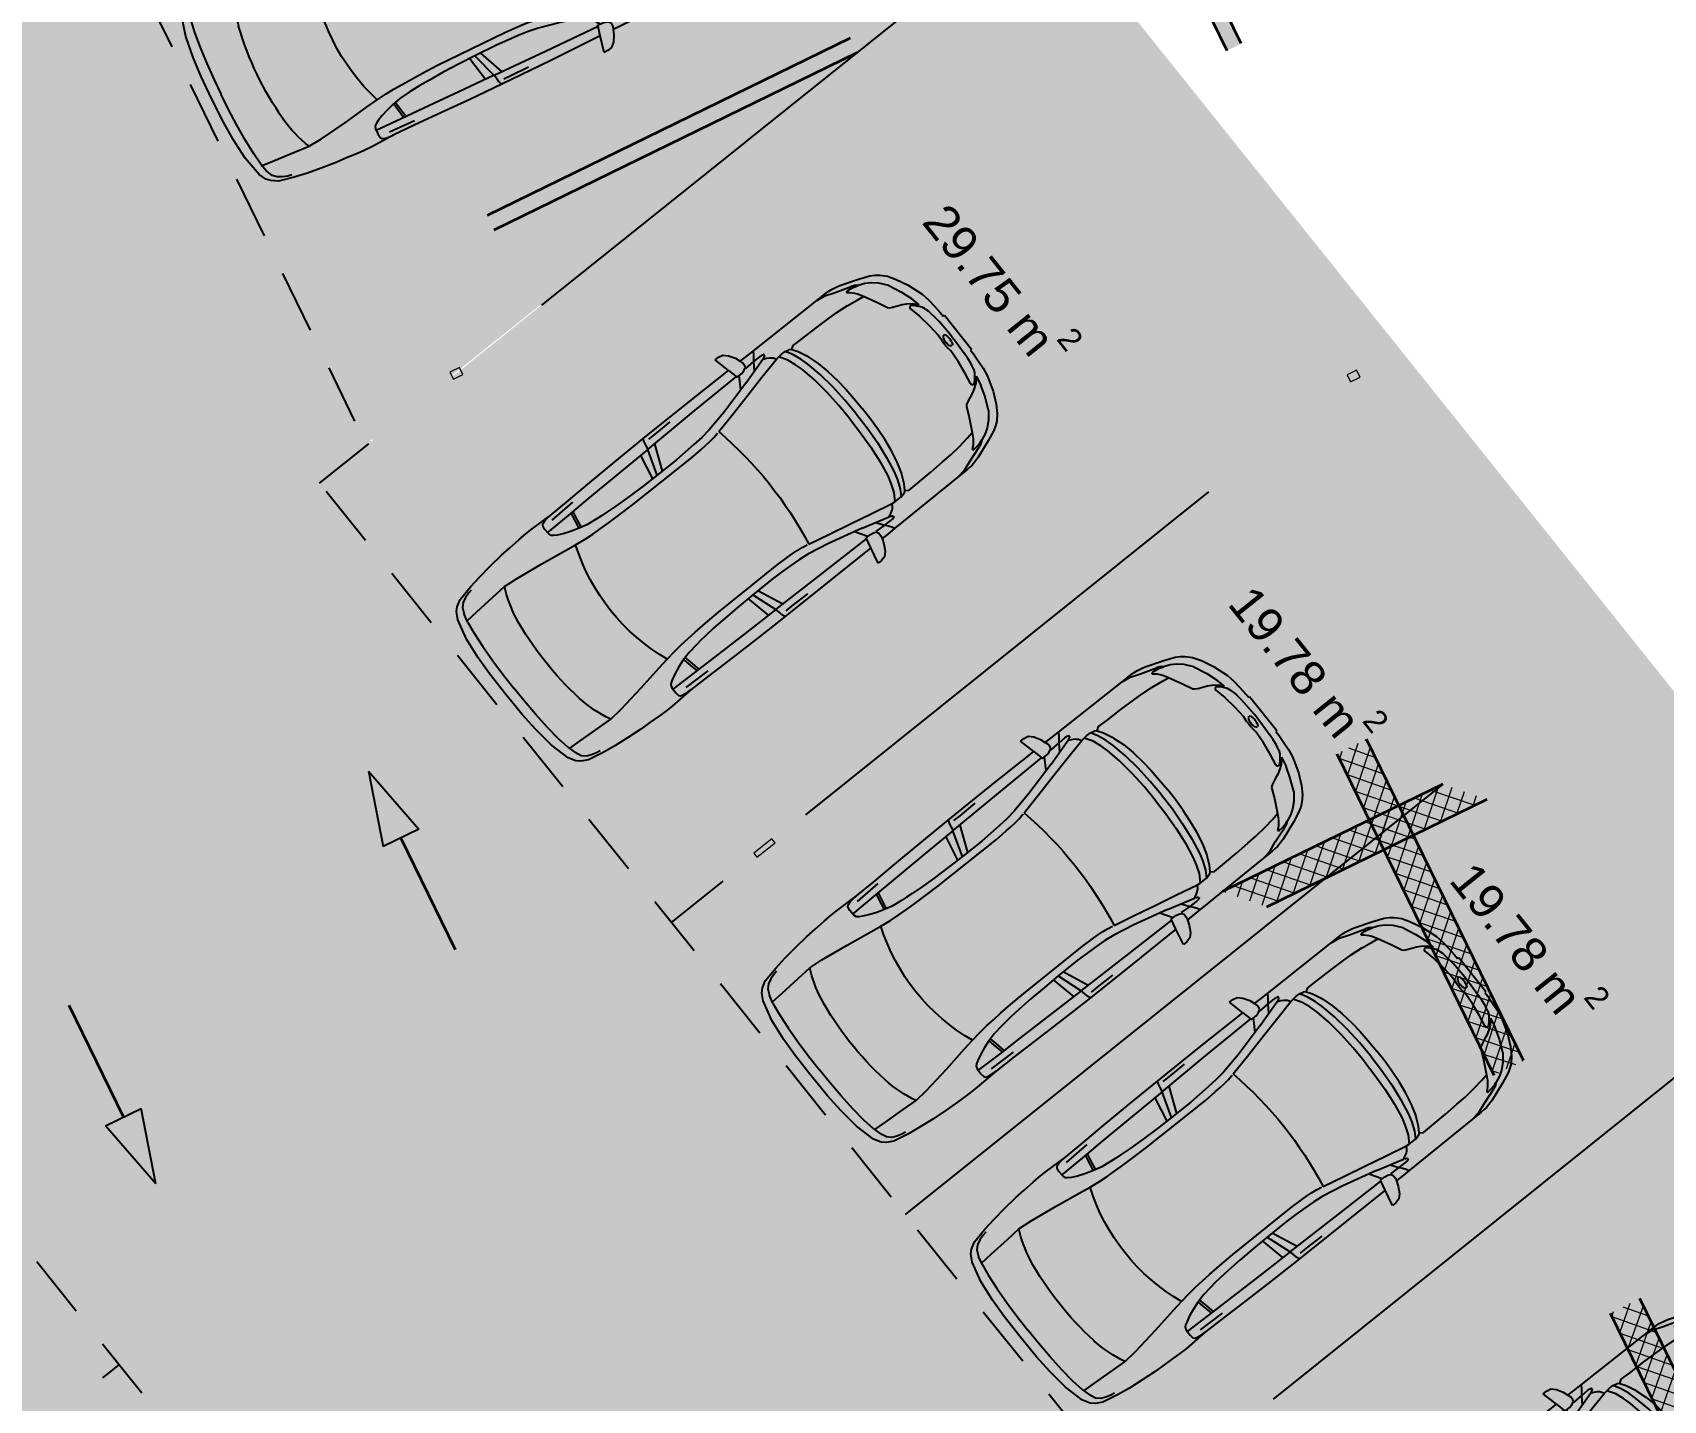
# Model space of a CAD drawing. Header units: metres. Extents: x 7511783 to 7512372, y 4692307 to 4692611.
# Drawn here: x 7511934.46 to 7511946.77, y 4692382.78 to 4692393.1 of the extents above; entities that cross this region are included whole.
import ezdxf

# ---------------------------------------------------------------- set-up
doc = ezdxf.new("R2010")
doc.units = ezdxf.units.M
doc.linetypes.add('Long Dashed', pattern=[793.7499761581423, 476.2499928474427, -317.4999833106997])
for name, color, linetype, lineweight, true_color in [('A - Fill Zone_Pen_No__102', 7, 'Continuous', 0, 0xcccccc), ('A - Fill Zone_Pen_No__156', 7, 'Continuous', 0, 0x54689e), ('A - Fill Zone_Pen_No__176', 7, 'Continuous', 0, 0x93a0c6), ('A - Muret_Pen_No__102', 7, 'Continuous', 0, 0xcccccc), ('A -Polyline_Pen_No__48', 7, 'Continuous', 0, 0xa80f02), ('A -Polyline_Pen_No__8', 7, 'Continuous', 0, 0xa80f02)]:
    doc.layers.add(name, color=color, linetype=linetype, lineweight=lineweight, true_color=true_color)
for name, color, linetype, lineweight in [('A - Muret', 7, 'Continuous', 0), ('A - Muret_Pen_No__101', 252, 'Continuous', 0), ('A - Muret_Pen_No__7', 7, 'Continuous', 0), ('A - Shtyllat', 7, 'Continuous', 0), ('A - Shtyllat_Pen_No__1', 7, 'Continuous', 0), ('A -Polyline', 7, 'Continuous', 0), ('A -Polyline_Pen_No__42', 8, 'Continuous', 0), ('bodrum 1 garazhat projekt', 7, 'Continuous', 0), ('garazhat-netw-amiri - b1', 20, 'Continuous', 0), ('Interior - Furniture _Pen_No__42', 8, 'Continuous', 0), ('nr riregjistrim', 1, 'Continuous', 0)]:
    doc.layers.add(name, color=color, linetype=linetype, lineweight=lineweight)
doc.styles.add('GENERATED_STYLE_1', font='arial.ttf')
doc.styles.get("Standard").update_dxf_attribs({"font": 'arial.ttf'})
pattern_1 = [(44.99999999999999, (0, 0), (-68.94290863686237, 68.94290863686243), []), (135.0000000000002, (0, 0), (68.94290863686219, 68.94290863686261), [])]

# ---------------------------------------------------------------- blocks, each defined once
blk = doc.blocks.new('Wall_5', base_point=(32599.99999999999, -16800.83534970144))
at = {"layer": 'A - Muret_Pen_No__102', "linetype": 'Continuous', "lineweight": 0, "true_color": 0xcccccc}
blk.add_hatch(color=254, dxfattribs=at).paths.add_polyline_path([(32480, -16920.83534970144), (32480, -18400.83597085249), (32599.99999999999, -18400.83597085249), (32599.99999999999, -16920.83534970144)])
at = {"layer": 'A - Muret_Pen_No__7', "color": 7, "linetype": 'Continuous', "lineweight": 35, "flags": 128}
for points in [[(32480, -16920.83534970144), (32480, -18400.83597085249)], [(32599.99999999999, -18400.83597085249), (32599.99999999999, -16920.83534970144)]]:
    blk.add_lwpolyline(points, dxfattribs=at)
blk = doc.blocks.new('Wall_15', base_point=(0, 6.408165399173339e-12))
at = {"layer": 'A - Muret_Pen_No__101', "linetype": 'Continuous', "lineweight": 13}
h = blk.add_hatch(dxfattribs=at)
h.set_pattern_fill('CONCRETE_BLOCK', color=252, style=0, pattern_type=2)
h.set_pattern_definition(pattern_1)
h.paths.add_polyline_path([(-1.570762125364274e-12, -4900.000033771143), (249.9999749009003, -4900.000033771143), (249.9999749009003, -2199.999968968906), (-1.570762125364274e-12, -2199.999968968906)])
h = blk.add_hatch(dxfattribs=at)
h.set_pattern_fill('CONCRETE_BLOCK', color=252, style=0, pattern_type=2)
h.set_pattern_definition(pattern_1)
h.paths.add_polyline_path([(-1.570762125364274e-12, -8550.830750387211), (249.9999950320611, -8800.830745419275), (249.9999950320611, -6899.999994027645), (-1.570762125364274e-12, -6899.999994027645)])
at = {"layer": 'A - Muret_Pen_No__7', "color": 7, "linetype": 'Continuous', "lineweight": 35, "flags": 128}
for points in [[(-4.041334489747706e-13, -2200.000028613108), (-9.00115385673969e-13, -4899.999936311776)], [(249.9999999999991, -4900.000060477718), (249.9999999999996, -2200.000025361618)], [(-1.267509430196488e-12, -6899.999962323701), (-1.570762125364274e-12, -8550.830745419273)], [(249.9999999999984, -8800.830745419275), (249.9999999999987, -6899.999959072212)]]:
    blk.add_lwpolyline(points, dxfattribs=at)
blk = doc.blocks.new('Wall_16', base_point=(-1.570762125364274e-12, -8550.830745419273))
at = {"layer": 'A - Muret_Pen_No__101', "linetype": 'Continuous', "lineweight": 13}
h = blk.add_hatch(dxfattribs=at)
h.set_pattern_fill('CONCRETE_BLOCK', color=252, style=0, pattern_type=2)
h.set_pattern_definition(pattern_1)
h.paths.add_polyline_path([(-1.554312234475219e-12, -8550.830745419273), (-1850.000000000003, -8550.830745419273), (-1600.000000000003, -8800.830745419273), (249.9999999999984, -8800.830745419273)])
at = {"layer": 'A - Muret_Pen_No__7', "color": 7, "linetype": 'Continuous', "lineweight": 35, "flags": 128}
for points in [[(-1.554312234475219e-12, -8550.830745419273), (-1850.000000000003, -8550.830745419273)], [(-1600.000000000003, -8800.830745419273), (249.9999999999984, -8800.830745419273)]]:
    blk.add_lwpolyline(points, dxfattribs=at)
blk = doc.blocks.new('Wall_19', base_point=(13350, -19000.83965125988))
at = {"layer": 'A - Muret_Pen_No__102', "linetype": 'Continuous', "lineweight": 0, "true_color": 0xcccccc}
blk.add_hatch(color=254, dxfattribs=at).paths.add_polyline_path([(10300.00002246508, -19000.83861860842), (13349.99997186059, -19000.83965125988), (13350.00002923012, -18880.83964215317), (10300.00002246508, -18880.83895371886)])
at = {"layer": 'A - Muret_Pen_No__7', "color": 7, "linetype": 'Continuous', "lineweight": 35, "flags": 128}
for points in [[(13350.00002923012, -18880.83965125989), (10300.00002246509, -18880.83890832774)], [(10300.00001639132, -19000.83890832774), (13350, -19000.83965125988)]]:
    blk.add_lwpolyline(points, dxfattribs=at)
blk = doc.blocks.new('Column_69', base_point=(7225.244095849088, 13504.60101762664))
at = {"layer": 'A - Shtyllat_Pen_No__1', "color": 7, "linetype": 'Continuous', "lineweight": 13, "flags": 128}
blk.add_lwpolyline([(7315.000000000002, 13504.24370816414), (7306.242309982686, 13543.27322091489), (7135.488191698174, 13504.95832708913), (7144.24588171549, 13465.92881433839)], close=True, dxfattribs=at)
blk = doc.blocks.new('Column_72', base_point=(5947.500000000003, 14410))
at = {"layer": 'A - Shtyllat_Pen_No__1', "color": 7, "linetype": 'Continuous', "lineweight": 13, "flags": 128}
blk.add_lwpolyline([(5907.500000000003, 14440), (5907.500000000003, 14380), (5987.500000000003, 14380), (5987.500000000003, 14440)], close=True, dxfattribs=at)
blk = doc.blocks.new('Column_74', base_point=(6635.000000000004, 14410))
at = {"layer": 'A - Shtyllat_Pen_No__1', "color": 7, "linetype": 'Continuous', "lineweight": 13, "flags": 128}
blk.add_lwpolyline([(6595.000000000003, 14440), (6595.000000000003, 14380), (6675.000000000005, 14380), (6675.000000000005, 14440)], close=True, dxfattribs=at)
blk = doc.blocks.new('Car 05 22')
at = {"layer": 'Interior - Furniture _Pen_No__42', "color": 8, "linetype": 'Continuous', "lineweight": 25}
for p, q in [((1961.117547741, 983.2211582230001), (1928.938242309, 983.2211582230001)), ((1928.938242309, 983.2211582230001), (1957.843908175, 858.0544967500001)), ((1996.903176747, 974.9060932166), (1961.117547741, 983.2211582230001)), ((2026.89661068, 945.007687052), (1996.903176747, 974.9060932166)), ((2054.5732194, 897.577022836), (2026.89661068, 945.007687052)), ((2067.91700908, 857.6794056350002), (2054.5732194, 897.577022836)), ((-757.6903274910002, 747.022066986), (-784.8200333720001, 721.8124613509999)), ((-706.3378894982, 775.7872218095), (-757.6903274910002, 747.022066986)), ((-701.0941271610001, 743.2591195180001), (-729.425104913, 716.3992494200002)), ((-585.227090103, 801.027979058), (-706.3378894982, 775.7872218095)), ((-664.8727541800001, 760.961322365), (-701.0941271610001, 743.2591195180001)), ((-626.571782751, 772.4860242179999), (-664.8727541800001, 760.961322365)), ((-594.8871138119998, 778.489558035), (-626.571782751, 772.4860242179999)), ((-483.1389679684001, 817.2581826864), (-585.227090103, 801.027979058)), ((-372.3345973750002, 830.2299334650002), (-483.1389679684001, 817.2581826864)), ((-251.752794228, 841.0437339470001), (-372.3345973750002, 830.2299334650002)), ((-168.2198443133, 844.6061713611999), (-251.752794228, 841.0437339470001)), ((-78.35772569479998, 850.6357850930001), (-168.2198443133, 844.6061713611999)), ((-24.036324899, 852.2918850640001), (-78.35772569479998, 850.6357850930001)), ((40.3182760438, 852.333685063), (-24.036324899, 852.2918850640001)), ((230.8030912739, 845.5192631063), (40.3182760438, 852.333685063)), ((124.560977278, 791.396786131), (129.0398444, 820.468777931)), ((125.693926866, 743.8968737240001), (124.560977278, 791.396786131)), ((327.3887276080001, 761.9208956260001), (125.394377448, 756.455747737)), ((132.4291391170001, 722.8048827370001), (125.693926866, 743.8968737240001)), ((129.0398444, 820.468777931), (138.8862428820001, 832.3883788069999)), ((138.8862428820001, 832.3883788069999), (165.168377873, 840.2758852750001)), ((165.168377873, 840.2758852750001), (194.733578306, 844.324685204)), ((194.733578306, 844.324685204), (230.803091274, 845.519263106)), ((210.873013229, 809.231738788), (418.0703055720001, 816.1926024380002)), ((400.0158099590001, 847.5968063790001), (230.8030912739, 845.5192631063)), ((521.950780327, 764.672895972), (327.3887276080001, 761.9208956260001)), ((355.2943663540001, 762.315609428), (339.1227247570001, 683.1192857359999)), ((373.4006373970001, 762.571715197), (357.2289958010001, 683.375391506)), ((590.7241636140001, 851.6786068920002), (400.0158099590001, 847.5968063790001)), ((813.6270094460001, 769.327996556), (521.950780327, 764.672895972)), ((856.5325990199999, 856.1697074550001), (590.7241636140001, 851.6786068920002)), ((1108.59023357, 773.98329714), (813.6270094460001, 769.327996556)), ((1129.8609284, 858.5331077519999), (856.5325990199999, 856.1697074550001)), ((1036.25651944, 772.8416796290002), (996.5002997029999, 578.7916468290002)), ((1041.96657906, 578.0240872360001), (1107.56627095, 773.967136299)), ((1173.32542975, 774.8950612010001), (1090.33970038, 577.8925306800002)), ((1115.14443198, 808.9482015290001), (1108.59023357, 773.98329714)), ((1108.59023357, 773.98329714), (1537.61805657, 780.0259473990001)), ((1119.51383092, 833.267204581), (1115.14443198, 808.9482015290001)), ((1120.16623076, 836.3248049650001), (1119.51383092, 833.267204581)), ((1120.69723063, 838.160005195), (1120.16623076, 836.3248049650001)), ((1129.8609284, 858.5331077519999), (1120.69723063, 838.160005195)), ((1536.1071561, 860.3802508980001), (1129.8609284, 858.5331077519999)), ((1162.63563846, 830.4777734580001), (1220.13025657, 829.0713745190002)), ((1220.13025657, 829.0713745190002), (1369.65750367, 831.4890726950001)), ((1957.843908175, 858.0544967500001), (1536.1071561, 860.3802508980001)), ((1537.61805657, 780.0256115210001), (1974.99295641, 786.0764425990001)), ((1939.15395607, 686.22492547), (1995.917261, 777.427813481)), ((1957.84390817, 858.0544967500001), (1977.22141076, 777.427813481)), ((1977.22141076, 777.427813481), (2019.59119012, 777.427813481)), ((2000.39650233, 701.5917706940002), (2213.53100788, 762.9814866290001)), ((2019.59119012, 777.427813481), (2044.48611622, 783.069509224)), ((2044.48611622, 783.069509224), (2063.35562216, 792.2740022800001)), ((2063.35562216, 792.2740022800001), (2070.42572439, 799.8521965630001)), ((2068.68333559, 787.696981005), (2065.39356605, 794.4584027669999)), ((2119.91703998, 857.4374531180001), (2067.91700908, 857.6794056350002)), ((2075.28112592, 835.6608695470001), (2067.91700908, 857.6794056350002)), ((2068.68333559, 787.696981005), (2148.02030692, 790.4828861469999)), ((2070.42572439, 799.8521965630001), (2075.2191259, 809.398389361)), ((2075.2191259, 809.398389361), (2075.28112592, 835.6608695470001)), ((2106.51930118, 732.1586113790001), (2148.02030692, 790.4828861469999)), ((2193.165590015, 856.4504063259001), (2119.91703998, 857.4374531180001)), ((2148.02030692, 790.4828861469999), (2166.81146925, 813.8145374840001)), ((2148.02030692, 790.4828861469999), (2205.61920777, 792.204186117)), ((2166.81146925, 813.8145374840001), (2182.27381684, 834.0818412380002)), ((2182.27381684, 834.0818412380002), (2193.16559002, 856.4504063260001)), ((2808.01466132, 852.5547640039999), (2193.165590015, 856.4504063259001)), ((2205.61920777, 792.204186117), (2227.21980808, 791.0038861380001)), ((2226.59190807, 769.8777067159999), (2213.53100788, 762.9814866290001)), ((2213.53100788, 762.9814866290001), (2238.34670825, 752.240186817)), ((2234.36910819, 773.9630864369999), (2226.59190807, 769.8828865080001)), ((2227.21980808, 791.0038861380001), (2232.61990816, 790.0299861550001)), ((2232.61990816, 790.0299861550001), (2237.93539134, 787.287122525)), ((2238.46067648, 776.864360243), (2234.36910819, 773.9630864369999)), ((2240.81890828, 784.0391862600001), (2237.93539134, 787.287122525)), ((2238.34670825, 752.240186817), (2258.53170854, 739.7174870370001)), ((2238.46067648, 776.864360243), (2240.85090828, 780.520986322)), ((2240.85090828, 780.520986322), (2240.81890828, 784.0391862600001)), ((2258.53170854, 739.7174870370001), (2269.0398087, 731.086787188)), ((2855.7113639, 852.6327640009999), (2808.01466132, 852.5547640039999)), ((2808.01466132, 852.5547640039999), (2876.86636504, 843.3172643940001)), ((2891.44016583, 852.528764005), (2855.7113639, 852.6327640009999)), ((2876.86636504, 843.3172643940001), (2954.16376923, 813.731165643)), ((2922.51356751, 852.0343640259999), (2891.44016583, 852.528764005)), ((2904.11849592, 832.8863289209999), (2905.06820589, 832.837990116)), ((2945.17226874, 849.4061641369999), (2922.51356751, 852.0343640259999)), ((2989.61447115, 839.6482645490003), (2945.17226874, 849.4061641369999)), ((2954.16376923, 813.731165643), (3075.78877375, 774.6896785450001)), ((3013.55027244, 833.064864827), (2989.61447115, 839.6482645490003)), ((3154.26138006, 782.5577669589999), (3013.55027244, 833.064864827)), ((3022.47491973, 758.305686711), (3023.66221975, 762.4851866380001)), ((3024.49924208, 753.7186598590001), (3022.47491973, 758.305686711)), ((3023.66221975, 762.4851866380001), (3034.64521991, 765.0503865930001)), ((3037.91041996, 743.452886971), (3024.49924208, 753.7186598590001)), ((3034.64521991, 765.0503865930001), (3046.93432009, 763.817386614)), ((3050.61522015, 730.6688871950001), (3037.91041996, 743.452886971)), ((3046.93432009, 763.817386614), (3060.9451203, 762.9292866300001)), ((3060.9451203, 762.9292866300001), (3089.85712072, 757.3861867269999)), ((3100.48402088, 763.1120866269999), (3075.78877375, 774.6896785450001)), ((3089.85712072, 757.3861867269999), (3108.43932099, 751.4304868319999)), ((3114.13862108, 753.311186799), (3100.48402088, 763.1120866269999)), ((3108.43932099, 751.4304868319999), (3122.8656212, 746.435986919)), ((3122.8656212, 746.435986919), (3114.13862108, 753.311186799)), ((3170.0706946, 726.5554905960001), (3122.8656212, 746.435986919)), ((3235.883818752, 747.6101556219), (3154.26138006, 782.5577669589999)), ((3269.07948628, 728.3294692490001), (3235.883818752, 747.6101556219)), ((-815.0478655078001, 667.7598955197003), (-855.0523550635, 511.0116477078998)), ((-784.8200333720001, 721.8124613509999), (-815.0478655078001, 667.7598955197003)), ((-768.27197925, 602.2788720830002), (-750.5770825730001, 669.7773949330001)), ((-764.3441764490001, 617.261773195), (-665.7281459970001, 623.9546285630003)), ((-729.425104913, 716.3992494200002), (-750.5770825730001, 669.7773949330001)), ((-665.7281459970001, 623.9546285630003), (-500.877431885, 634.180288886)), ((-500.877431885, 634.180288886), (-383.0238853850001, 641.9613403830001)), ((-383.0238853850001, 641.9613403830001), (-274.2208861730001, 631.3184000780001)), ((-274.2208861730001, 631.3184000780001), (-56.40485420300001, 600.536895199)), ((146.670770152, 710.6062742990001), (132.4291391170001, 722.8048827370001)), ((171.252864179, 696.6287725440002), (146.670770152, 710.6062742990001)), ((212.566754139, 676.5412700230003), (171.252864179, 696.6287725440002)), ((266.3151410770001, 654.566867265), (212.566754139, 676.5412700230003)), ((319.490328155, 636.426864989), (266.3151410770001, 654.566867265)), ((392.7088835140001, 617.8124267930001), (319.490328155, 636.426864989)), ((339.1227247570001, 683.1192857359999), (329.5580559370001, 633.867334886)), ((357.2289958010001, 683.375391506), (346.76505809, 629.492778784)), ((474.8166917820001, 607.105387857), (392.7088835140001, 617.8124267930001)), ((1730.35620914, 633.8338533080002), (1562.00595611, 600.5964783840001)), ((2000.39650233, 701.5917706940002), (1730.35620914, 633.8338533080002)), ((1779.61280153, 581.7538898049999), (1952.84760406, 621.338789111)), ((1952.84760406, 621.338789111), (2122.04550654, 659.9572884350001)), ((2122.04550654, 659.9572884350001), (2293.79610906, 697.650987774)), ((2269.0398087, 731.086787188), (2278.83550884, 721.9650873480001)), ((2278.83550884, 721.9650873480001), (2293.79610906, 697.650987774)), ((2293.79610906, 697.650987774), (2317.1870094, 700.7385877199999)), ((2293.79610906, 697.6386630720001), (2293.79610906, 697.650987774)), ((2317.1870094, 700.7385877199999), (2345.74280982, 702.7498876850002)), ((2355.13419975, 639.912801441), (2317.1870094, 700.7385877199999)), ((2345.74280982, 702.7498876850002), (2378.92931031, 702.0184876970001)), ((2379.77420337, 575.387091212), (2355.13301598, 639.9159014410001)), ((2410.10490185, 649.1086815510001), (2378.92931031, 702.0184876970001)), ((2378.92931031, 702.0184876970001), (2410.57231077, 694.202887834)), ((2436.02871163, 583.2244924540001), (2410.10490185, 649.1086815510001)), ((2410.57231077, 694.202887834), (2410.58631694, 694.1782473540002)), ((2428.73881104, 681.706188053), (2410.57231077, 694.202887834)), ((2428.73881104, 681.706188053), (2457.25830016, 700.0355353230001)), ((2428.77597173, 681.7007453250001), (2428.73881104, 681.706188053)), ((2428.77597173, 681.7007453250001), (2456.66545813, 639.8418234830003)), ((2456.66545813, 639.8418234830003), (2487.23639187, 574.2621729599999)), ((2457.25830016, 700.0355353230001), (2535.4819126, 697.9905877680001)), ((2535.4226126, 697.9916562040003), (2673.21491462, 695.5089878119999)), ((2535.46586986, 697.9894090810001), (2535.4819126, 697.988971943)), ((2673.21491462, 695.5089878119999), (2787.200816290001, 691.4809878819999)), ((2787.200816290001, 691.4809878819999), (2868.41581748, 687.223087957)), ((2868.39588233, 687.2248867100001), (2959.72331881, 678.984388101)), ((2959.72331881, 678.984388101), (2868.41581748, 687.1969879569999)), ((2959.72331881, 678.984388101), (3047.2313201, 666.2002883250001)), ((3047.20992906, 666.2041971140002), (3100.00912087, 656.556188494)), ((3064.50712035, 714.6457874760001), (3050.61522015, 730.6688871950001)), ((3076.97452053, 697.807687771), (3064.50712035, 714.6457874760001)), ((3100.00912087, 656.556188494), (3076.97452053, 697.807687771)), ((3152.92075342, 553.873393456), (3100.00912087, 656.556188494)), ((3211.69204952, 701.0151137130001), (3170.0706946, 726.5554905960001)), ((3254.25934432, 663.1775183300001), (3211.69204952, 701.0151137130001)), ((3301.86726379, 602.8090087200001), (3254.25934432, 663.1775183300001)), ((3298.56678787, 705.6390702070001), (3269.07948628, 728.3294692490001)), ((3337.33388997, 663.380671991), (3298.56678787, 705.6390702070001)), ((3374.49419199, 603.583974516), (3337.33388997, 663.380671991)), ((-855.0523550635, 511.0116477078998), (-874.6778528530002, 344.9579771100001)), ((-782.7621654889999, 510.0273763590001), (-794.5333543099999, 390.6265818930001)), ((-768.27197925, 602.2788720830002), (-782.764796709, 510.0106247469999)), ((-56.40485420300001, 600.536895199), (145.941775497, 566.5900898169999)), ((145.941775497, 566.5900898169999), (233.261172115, 552.312592089)), ((233.261172115, 552.312592089), (315.3092800730001, 541.359190513)), ((315.2936019620001, 541.3606176840001), (384.2945810830001, 535.0794906230002)), ((384.2815104790001, 535.0803623180001), (454.174320738, 530.4191213629999)), ((454.170282107, 530.4193907049998), (526.242583163, 526.2868907769998)), ((521.3449804749999, 601.6186871690002), (474.8166917820001, 607.105387857)), ((569.993568652, 596.838186569), (521.3449804749999, 601.6186871690002)), ((526.2331313149999, 526.287307384), (627.7018846490002, 521.814890855)), ((652.59274858, 590.9845858339999), (569.993568652, 596.838186569)), ((627.6985462070002, 521.8149872519999), (756.75876515, 518.0884218199999)), ((772.8388193580001, 584.9903850819999), (652.59274858, 590.9845858339999)), ((756.75876515, 518.0884218199999), (1322.62824821, 518.052230308)), ((907.266686691, 580.298084493), (772.8388193580001, 584.9903850819999)), ((1041.96657906, 578.0240872360001), (907.266686691, 580.298084493)), ((1227.79815085, 577.518695794), (1041.96657906, 578.0240872360001)), ((1316.09897866, 580.475793563), (1227.79815085, 577.518695794)), ((1403.02450604, 584.4121905939999), (1316.09897866, 580.475793563)), ((1322.62824821, 518.052230308), (1420.49779626, 521.6528908580001)), ((1483.8761315, 590.1361862749999), (1403.02450604, 584.4121905939999)), ((1420.49066257, 521.652523245), (1466.64156934, 524.030772681)), ((1466.62639694, 524.029990817), (1510.87647584, 527.594696836)), ((1562.00595611, 600.5964783840001), (1483.8761315, 590.1361862749999)), ((1510.85529759, 527.5929907539999), (1554.25309822, 533.0576906580002)), ((1554.25309822, 533.0576906580002), (1596.82961355, 540.969674969)), ((1597.28918852, 541.1774857889999), (1596.65116701, 540.8889849259999)), ((1610.72419049, 544.0665862469999), (1779.61280153, 581.7538898049999)), ((2397.33410595, 514.2584815219999), (2379.77250853, 575.3929912130001)), ((2419.31580918, 395.73626267), (2397.33316008, 514.2635815229999)), ((2453.63941421, 521.616582688), (2436.02871163, 583.2244924540001)), ((2477.61661773, 401.0764635800001), (2453.63941421, 521.616582688)), ((2487.23639187, 574.2621729599999), (2491.79934275, 562.0052962960002)), ((2491.79994982, 562.0052962960002), (2517.90263133, 477.034766618)), ((3189.62073735, 475.569766106), (3152.92075342, 553.873393456)), ((3301.86726379, 602.8090087200001), (3346.01551313, 501.42179807)), ((3346.01551313, 501.42179807), (3374.29746586, 419.557472908)), ((3418.40079436, 512.743978351), (3374.49419199, 603.583974516)), ((3457.47689648, 393.098483403), (3418.40079436, 512.743978351)), ((-794.5333543099999, 390.6265818930001), (-802.432846809, 258.715288008)), ((2433.73206705, 266.091642182), (2419.31580918, 395.73626267)), ((2493.88922012, 269.050242651), (2477.61661773, 401.0764635800001)), ((2517.90263133, 477.034766618), (2537.54372273, 384.081034151)), ((2537.54372273, 384.081034151), (2551.45611664, 285.6281997640001)), ((3199.39883308, 466.7584630290001), (3189.62073735, 475.569766106)), ((3220.69886845, 454.3885401880001), (3199.39883308, 466.7584630290001)), ((3256.10680826, 439.241753418), (3220.67662376, 454.401458713)), ((3288.39019413, 425.101248479), (3256.10680826, 439.241753418)), ((3319.36158057, 408.4128426500001), (3288.39019413, 425.101248479)), ((3353.46269085, 384.251283776), (3319.36158057, 408.4128426500001)), ((3321.23357975, 370.497229407), (3320.99727986, 362.132926485)), ((3324.65427826, 377.297531782), (3321.23357975, 370.497229407)), ((3328.30797666, 379.591332583), (3324.65427826, 377.297531782)), ((3338.46837221, 379.452332535), (3328.30797666, 379.591332583)), ((3363.6407612, 357.8117249760001), (3338.46837221, 379.452332535)), ((3377.18239213, 359.973484801), (3353.46269085, 384.251283776)), ((3391.09039087, 344.247647689), (3374.29746586, 419.557472908)), ((3468.34279707, 330.9338860280001), (3457.47689648, 393.098483403)), ((-874.6778528530002, 344.9579771100001), (-882.9440546450002, 194.680643518)), ((-802.432846809, 258.715288008), (-806.813142649, 124.936494209)), ((2441.61713002, 131.955220918), (2433.73181129, 266.093942182)), ((2503.10292147, 133.173421111), (2493.88922012, 269.050242651)), ((2551.45611664, 285.6281997640001), (2559.71041303, 193.693567653)), ((3320.99727986, 362.132926485), (3338.31527228, 276.8564967000001)), ((3338.31527228, 276.8564967000001), (3351.88296634, 172.661960307)), ((3396.66521323, 315.8049103040001), (3363.6407612, 357.8117249760001)), ((3391.09039087, 344.247647689), (3377.18239213, 359.973484801)), ((3408.0703938, 289.3779877820002), (3396.66521323, 315.8049103040001)), ((3408.0703938, 289.3779877820002), (3413.77629411, 267.259988716)), ((3413.77548775, 267.2641933500001), (3418.45445829, 242.866384828)), ((3474.4914974, 263.721088865), (3468.34279707, 330.9338860280001)), ((3478.33319761, 199.9171915590001), (3474.4914974, 263.721088865)), ((-882.9440546450002, 194.680643518), (-885.376707689, 0)), ((-806.813142649, 124.936494209), (-808.0470753050001, 0)), ((2444.0197128, -0.02730000432770001), (2441.61701245, 131.957220918)), ((2506.01959488, -3.859767548100002e-13), (2503.10292147, 133.173421111)), ((2559.71041303, 193.693567653), (2564.38081099, 101.185635342)), ((3351.88296634, 172.661960307), (3358.34376351, 75.87012649980001)), ((3418.45219437, 242.878189745), (3424.04489467, 200.723791525)), ((3424.04489467, 200.723791525), (3427.72848251, 152.023715234)), ((3432.36383112, 39.98011396419999), (3427.72848251, 152.023715234)), ((3479.35651311, 164.9481933352), (3478.33319761, 199.9171915590001)), ((3489.51959821, 164.9481933352), (3479.35651311, 164.9481933352)), ((3489.51959821, -164.9481933352), (3489.51959821, 164.9481933352)), ((-885.376707689, 0), (-882.9440546450002, -194.680643518)), ((-806.813142649, -124.936494209), (-808.0470753050001, 1.476718538480001e-13)), ((2444.0197128, 0.02730000432710001), (2441.61701245, -131.957220918)), ((2564.38081099, 101.185635342), (2566.01761027, -0.006100002130650002)), ((2564.38081099, -101.185635342), (2566.01761027, 0.006100002129970001)), ((3353.95786543, 27.8932505984), (3358.34376351, 75.87012649980001)), ((3353.95786543, 27.8932505984), (3353.95786543, -0.7649002671629999)), ((3353.95786543, -27.8932505984), (3353.95786543, 0.7649002671619999)), ((3370.89075802, 11.7411041009), (3370.32315827, -0.7649002671629999)), ((3370.89075802, -11.7411041009), (3370.32315827, 0.7649002671619999)), ((3372.49235732, 23.6550082622), (3370.89075802, 11.7411041009)), ((3376.26728506, 38.993950924), (3372.49235732, 23.6550082622)), ((3381.98685317, 46.5714162664), (3376.26728506, 38.993950924)), ((3386.21005132, 48.3522168884), (3381.98685317, 46.5714162664)), ((3386.21005132, 48.3522168884), (3394.28954778, 48.3522168884)), ((3398.51284593, 46.5714162664), (3394.28954778, 48.3522168884)), ((3404.23226311, 38.99375151340001), (3398.51284593, 46.5714162664)), ((3404.23226311, 38.99375151340001), (3408.00714178, 23.6550082622)), ((3408.00714178, 23.6550082622), (3409.76654101, 8.055102813469999)), ((3409.76654101, 8.055102813469999), (3409.76654101, -4.961309141290002e-13)), ((3431.76949509, 57.3729975776), (3431.76949509, 56.7710829698)), ((3432.04453126, -0.0109000038072), (3432.36383112, 39.98011396419999)), ((3432.04453126, 0.0109000038063), (3432.36383112, -39.98011396419999)), ((2506.01959488, -2.780368116010001e-13), (2503.10292147, -133.173421111)), ((2559.71041303, -193.693567653), (2564.38081099, -101.185635342)), ((3351.88296634, -172.661960307), (3358.34376351, -75.87012649980001)), ((3353.95786543, -27.8932505984), (3358.34376351, -75.87012649980001)), ((3372.49235732, -23.6550082622), (3370.89075802, -11.7411041009)), ((3376.26728506, -38.993950924), (3372.49235732, -23.6550082622)), ((3381.98685317, -46.5714162664), (3376.26728506, -38.993950924)), ((3386.21005132, -48.3522168884), (3381.98685317, -46.5714162664)), ((3386.21005132, -48.3522168884), (3394.28954778, -48.3522168884)), ((3398.51284593, -46.5714162664), (3394.28954778, -48.3522168884)), ((3404.23226311, -38.99375151340001), (3398.51284593, -46.5714162664)), ((3404.23226311, -38.99375151340001), (3408.00714178, -23.6550082622)), ((3408.00714178, -23.6550082622), (3409.76654101, -8.055102813469999)), ((3409.76654101, -8.055102813469999), (3409.76654101, -3.892295027780001e-13)), ((3432.36383112, -39.98011396419999), (3427.72848251, -152.023715234)), ((3431.76949509, -57.3729975776), (3431.76949509, -56.7710829698)), ((-882.9440546450002, -194.680643518), (-874.6778528530002, -344.9579771100001)), ((-802.432846809, -258.715288008), (-806.813142649, -124.936494209)), ((2441.61713002, -131.955220918), (2433.73181129, -266.093942182)), ((2503.10292147, -133.173421111), (2493.88922012, -269.050242651)), ((2551.45611664, -285.6281997640001), (2559.71041303, -193.693567653)), ((3338.31527228, -276.8564967000001), (3351.88296634, -172.661960307)), ((3413.77548775, -267.2641933500001), (3418.45445829, -242.866384828)), ((3418.45219437, -242.878189745), (3424.04489467, -200.723791525)), ((3424.04489467, -200.723791525), (3427.72848251, -152.023715234)), ((3474.4914974, -263.721088865), (3478.33319761, -199.9171915590001)), ((3478.33319761, -199.9171915590001), (3479.35651311, -164.9481933352)), ((3479.35651311, -164.9481933352), (3489.51959821, -164.9481933352)), ((-874.6778528530002, -344.9579771100001), (-855.0523550635, -511.0116477078998)), ((-794.5333543099999, -390.6265818930001), (-802.432846809, -258.715288008)), ((2433.73206705, -266.091642182), (2419.31580918, -395.73626267)), ((2493.88922012, -269.050242651), (2477.61661773, -401.0764635800001)), ((2537.54372273, -384.081034151), (2551.45611664, -285.6281997640001)), ((3320.99727986, -362.132926485), (3338.31527228, -276.8564967000001)), ((3321.23357975, -370.497229407), (3320.99727986, -362.132926485)), ((3363.6407612, -357.8117249760001), (3338.46837221, -379.452332535)), ((3377.18239213, -359.973484801), (3353.46269085, -384.251283776)), ((3396.66521323, -315.8049103040001), (3363.6407612, -357.8117249760001)), ((3391.09039087, -344.247647689), (3374.29746586, -419.557472908)), ((3391.09039087, -344.247647689), (3377.18239213, -359.973484801)), ((3408.0703938, -289.3779877820002), (3396.66521323, -315.8049103040001)), ((3408.0703938, -289.3779877820002), (3413.77629411, -267.259988716)), ((3457.47689648, -393.098483403), (3468.34279707, -330.9338860280001)), ((3468.34279707, -330.9338860280001), (3474.4914974, -263.721088865)), ((-782.7621654889999, -510.0273763590001), (-794.5333543099999, -390.6265818930001)), ((2419.31580918, -395.73626267), (2397.33316008, -514.2635815229999)), ((2477.61661773, -401.0764635800001), (2453.63941421, -521.616582688)), ((2491.79994982, -562.0052962960002), (2517.90263133, -477.034766618)), ((2517.90263133, -477.034766618), (2537.54372273, -384.081034151)), ((3189.62073735, -475.569766106), (3152.92075342, -553.873393456)), ((3199.39883308, -466.7584630290001), (3189.62073735, -475.569766106)), ((3220.69886845, -454.3885401880001), (3199.39883308, -466.7584630290001)), ((3256.10680826, -439.241753418), (3220.67662376, -454.401458713)), ((3288.39019413, -425.101248479), (3256.10680826, -439.241753418)), ((3319.36158057, -408.4128426500001), (3288.39019413, -425.101248479)), ((3353.46269085, -384.251283776), (3319.36158057, -408.4128426500001)), ((3324.65427826, -377.297531782), (3321.23357975, -370.497229407)), ((3328.30797666, -379.591332583), (3324.65427826, -377.297531782)), ((3338.46837221, -379.452332535), (3328.30797666, -379.591332583)), ((3346.01551313, -501.42179807), (3374.29746586, -419.557472908)), ((3418.40079436, -512.743978351), (3457.47689648, -393.098483403)), ((-855.0523550635, -511.0116477078998), (-815.0478655078001, -667.7598955197003)), ((-768.27197925, -602.2788720830002), (-782.764796709, -510.0106247469999)), ((-768.27197925, -602.2788720830002), (-750.5770825730001, -669.7773949330001)), ((-274.2208861730001, -631.3184000780001), (-56.40485420300001, -600.536895199)), ((-56.40485420300001, -600.536895199), (145.941775497, -566.5900898169999)), ((145.941775497, -566.5900898169999), (233.261172115, -552.312592089)), ((233.261172115, -552.312592089), (315.3092800730001, -541.359190513)), ((315.2936019620001, -541.3606176840001), (384.2945810830001, -535.0794906230002)), ((384.2815104790001, -535.0803623180001), (454.174320738, -530.4191213629999)), ((474.8166917820001, -607.105387857), (392.7088835140001, -617.8124267930001)), ((454.170282107, -530.4193907049998), (526.242583163, -526.2868907769998)), ((521.3449804749999, -601.6186871690002), (474.8166917820001, -607.105387857)), ((569.993568652, -596.838186569), (521.3449804749999, -601.6186871690002)), ((526.2331313149999, -526.287307384), (627.7018846490002, -521.814890855)), ((652.59274858, -590.9845858339999), (569.993568652, -596.838186569)), ((627.6985462070002, -521.8149872519999), (756.75876515, -518.0884218199999)), ((772.8388193580001, -584.9903850819999), (652.59274858, -590.9845858339999)), ((756.75876515, -518.0884218199999), (1322.62824821, -518.052230308)), ((907.266686691, -580.298084493), (772.8388193580001, -584.9903850819999)), ((1041.96657906, -578.0240872360001), (907.266686691, -580.298084493)), ((1036.25651944, -772.8416796290002), (996.5002997029999, -578.7916468290002)), ((1227.79815085, -577.518695794), (1041.96657906, -578.0240872360001)), ((1041.96657906, -578.0240872360001), (1107.56627095, -773.967136299)), ((1173.32542975, -774.8950612010001), (1090.33970038, -577.8925306800002)), ((1316.09897866, -580.475793563), (1227.79815085, -577.518695794)), ((1403.02450604, -584.4121905939999), (1316.09897866, -580.475793563)), ((1322.62824821, -518.052230308), (1420.49779626, -521.6528908580001)), ((1483.8761315, -590.1361862749999), (1403.02450604, -584.4121905939999)), ((1420.49066257, -521.652523245), (1466.64156934, -524.030772681)), ((1466.62639694, -524.029990817), (1510.87647584, -527.594696836)), ((1562.00595611, -600.5964783840001), (1483.8761315, -590.1361862749999)), ((1510.85529759, -527.5929907539999), (1554.25309822, -533.0576906580002)), ((1554.25309822, -533.0576906580002), (1596.82961355, -540.969674969)), ((1730.35620914, -633.8338533080002), (1562.00595611, -600.5964783840001)), ((1597.28918852, -541.1774857889999), (1596.65116701, -540.8889849259999)), ((1610.72419049, -544.0665862469999), (1779.61280153, -581.7538898049999)), ((1779.61280153, -581.7538898049999), (1952.84760406, -621.338789111)), ((2379.77420337, -575.387091212), (2355.13301598, -639.9159014410001)), ((2397.33410595, -514.2584815219999), (2379.77250853, -575.3929912130001)), ((2436.02871163, -583.2244924540001), (2410.10490185, -649.1086815510001)), ((2453.63941421, -521.616582688), (2436.02871163, -583.2244924540001)), ((2456.66545813, -639.8418234830003), (2487.23639187, -574.2621729599999)), ((2487.23639187, -574.2621729599999), (2491.79934275, -562.0052962960002)), ((3152.92075342, -553.873393456), (3100.00912087, -656.556188494)), ((3301.86726379, -602.8090087200001), (3254.25934432, -663.1775183300001)), ((3301.86726379, -602.8090087200001), (3346.01551313, -501.42179807)), ((3337.33388997, -663.380671991), (3374.49419199, -603.583974516)), ((3374.49419199, -603.583974516), (3418.40079436, -512.743978351)), ((-815.0478655078001, -667.7598955197003), (-784.8200333720001, -721.8124613509999)), ((-784.8200333720001, -721.8124613509999), (-757.6903274910002, -747.022066986)), ((-764.3441764490001, -617.261773195), (-665.7281459970001, -623.9546285630003)), ((-729.425104913, -716.3992494200002), (-750.5770825730001, -669.7773949330001)), ((-701.0941271610001, -743.2591195180001), (-729.425104913, -716.3992494200002)), ((-665.7281459970001, -623.9546285630003), (-500.877431885, -634.180288886)), ((-500.877431885, -634.180288886), (-383.0238853850001, -641.9613403830001)), ((-383.0238853850001, -641.9613403830001), (-274.2208861730001, -631.3184000780001)), ((132.4291391170001, -722.8048827370001), (125.693926866, -743.8968737240001)), ((146.670770152, -710.6062742990001), (132.4291391170001, -722.8048827370001)), ((171.252864179, -696.6287725440002), (146.670770152, -710.6062742990001)), ((212.566754139, -676.5412700230003), (171.252864179, -696.6287725440002)), ((266.3151410770001, -654.566867265), (212.566754139, -676.5412700230003)), ((319.490328155, -636.426864989), (266.3151410770001, -654.566867265)), ((392.7088835140001, -617.8124267930001), (319.490328155, -636.426864989)), ((339.1227247570001, -683.1192857359999), (329.5580559370001, -633.867334886)), ((355.2943663540001, -762.315609428), (339.1227247570001, -683.1192857359999)), ((357.2289958010001, -683.375391506), (346.76505809, -629.492778784)), ((373.4006373970001, -762.571715197), (357.2289958010001, -683.375391506)), ((2000.39650233, -701.5917706940002), (1730.35620914, -633.8338533080002)), ((1939.15395607, -686.22492547), (1995.917261, -777.427813481)), ((1952.84760406, -621.338789111), (2122.04550654, -659.9572884350001)), ((2000.39650233, -701.5917706940002), (2213.53100788, -762.9814866290001)), ((2106.51930118, -732.1586113790001), (2148.02030692, -790.4828861469999)), ((2122.04550654, -659.9572884350001), (2293.79610906, -697.650987774)), ((2258.53170854, -739.7174870370001), (2269.0398087, -731.086787188)), ((2269.0398087, -731.086787188), (2278.83550884, -721.9650873480001)), ((2278.83550884, -721.9650873480001), (2293.79610906, -697.650987774)), ((2293.79610906, -697.6386630720001), (2293.79610906, -697.650987774)), ((2293.79610906, -697.650987774), (2317.1870094, -700.7385877199999)), ((2355.13419975, -639.912801441), (2317.1870094, -700.7385877199999)), ((2317.1870094, -700.7385877199999), (2345.74280982, -702.7498876850002)), ((2345.74280982, -702.7498876850002), (2378.92931031, -702.0184876970001)), ((2410.10490185, -649.1086815510001), (2378.92931031, -702.0184876970001)), ((2378.92931031, -702.0184876970001), (2410.57231077, -694.202887834)), ((2428.73881104, -681.706188053), (2410.57231077, -694.202887834)), ((2410.57231077, -694.202887834), (2410.58631694, -694.1782473540002)), ((2428.77597173, -681.7007453250001), (2428.73881104, -681.706188053)), ((2428.73881104, -681.706188053), (2457.25830016, -700.0355353230001)), ((2428.77597173, -681.7007453250001), (2456.66545813, -639.8418234830003)), ((2457.25830016, -700.0355353230001), (2535.4819126, -697.9905877680001)), ((2535.4226126, -697.9916562040003), (2673.21491462, -695.5089878119999)), ((2535.46586986, -697.9894090810001), (2535.4819126, -697.988971943)), ((2673.21491462, -695.5089878119999), (2787.200816290001, -691.4809878819999)), ((2787.200816290001, -691.4809878819999), (2868.41581748, -687.223087957)), ((2868.39588233, -687.2248867100001), (2959.72331881, -678.984388101)), ((2959.72331881, -678.984388101), (2868.41581748, -687.1969879569999)), ((2959.72331881, -678.984388101), (3047.2313201, -666.2002883250001)), ((3050.61522015, -730.6688871950001), (3037.91041996, -743.452886971)), ((3047.20992906, -666.2041971140002), (3100.00912087, -656.556188494)), ((3064.50712035, -714.6457874760001), (3050.61522015, -730.6688871950001)), ((3076.97452053, -697.807687771), (3064.50712035, -714.6457874760001)), ((3100.00912087, -656.556188494), (3076.97452053, -697.807687771)), ((3170.0706946, -726.5554905960001), (3122.8656212, -746.435986919)), ((3211.69204952, -701.0151137130001), (3170.0706946, -726.5554905960001)), ((3254.25934432, -663.1775183300001), (3211.69204952, -701.0151137130001)), ((3235.883818752, -747.6101556219), (3269.07948628, -728.3294692490001)), ((3269.07948628, -728.3294692490001), (3298.56678787, -705.6390702070001)), ((3298.56678787, -705.6390702070001), (3337.33388997, -663.380671991)), ((-757.6903274910002, -747.022066986), (-706.3378894982, -775.7872218095)), ((-706.3378894982, -775.7872218095), (-585.227090103, -801.027979058)), ((-664.8727541800001, -760.961322365), (-701.0941271610001, -743.2591195180001)), ((-626.571782751, -772.4860242179999), (-664.8727541800001, -760.961322365)), ((-594.8871138119998, -778.489558035), (-626.571782751, -772.4860242179999)), ((-585.227090103, -801.027979058), (-483.149337101, -817.2569687829999)), ((-483.149337101, -817.2569687829999), (-372.3345973750002, -830.2299334650002)), ((-372.3345973750002, -830.2299334650002), (-251.752794228, -841.0437339470001)), ((-251.752794228, -841.0437339470001), (-168.2198443133, -844.6061713611999)), ((-168.2198443133, -844.6061713611999), (-78.35772569479998, -850.6357850930001)), ((-78.35772569479998, -850.6357850930001), (-24.036324899, -852.2918850640001)), ((-24.036324899, -852.2918850640001), (40.3182760438, -852.333685063)), ((40.3182760438, -852.333685063), (230.8030912739, -845.5192631063)), ((125.693926866, -743.8968737240001), (124.560977278, -791.396786131)), ((124.560977278, -791.396786131), (129.0398444, -820.468777931)), ((327.3887276080001, -761.9208956260001), (125.394377448, -756.455747737)), ((129.0398444, -820.468777931), (138.8862428820001, -832.3883788069999)), ((138.8862428820001, -832.3883788069999), (165.168377873, -840.2758852750001)), ((165.168377873, -840.2758852750001), (194.733578306, -844.324685204)), ((194.733578306, -844.324685204), (230.803091274, -845.519263106)), ((210.873013229, -809.231738788), (418.0703055720001, -816.1926024380002)), ((230.8030912739, -845.5192631063), (400.0158099590001, -847.5968063790001)), ((521.950780327, -764.672895972), (327.3887276080001, -761.9208956260001)), ((400.0158099590001, -847.5968063790001), (590.7241636140001, -851.6786068920002)), ((813.6270094460001, -769.327996556), (521.950780327, -764.672895972)), ((590.7241636140001, -851.6786068920002), (856.5325990199999, -856.1697074550001)), ((1108.59023357, -773.98329714), (813.6270094460001, -769.327996556)), ((856.5325990199999, -856.1697074550001), (1129.8609284, -858.5331077519999)), ((1108.59023357, -773.98329714), (1537.61805657, -780.0259473990001)), ((1115.14443198, -808.9482015290001), (1108.59023357, -773.98329714)), ((1119.51383092, -833.267204581), (1115.14443198, -808.9482015290001)), ((1120.16623076, -836.3248049650001), (1119.51383092, -833.267204581)), ((1120.69723063, -838.160005195), (1120.16623076, -836.3248049650001)), ((1129.8609284, -858.5331077519999), (1120.69723063, -838.160005195)), ((1129.8609284, -858.5331077519999), (1536.1071561, -860.3802508980001)), ((1162.63563846, -830.4777734580001), (1220.13025657, -829.0713745190002)), ((1220.13025657, -829.0713745190002), (1369.65750367, -831.4890726950001)), ((1536.1071561, -860.3802508980001), (1957.84390817, -858.0544967500001)), ((1537.61805657, -780.0256115210001), (1974.99295641, -786.0764425990001)), ((1957.84390817, -858.0544967500001), (1928.938242309, -983.2211582230001)), ((1957.84390817, -858.0544967500001), (1977.22141076, -777.427813481)), ((1977.22141076, -777.427813481), (2019.59119012, -777.427813481)), ((2019.59119012, -777.427813481), (2044.48611622, -783.069509224)), ((2044.48611622, -783.069509224), (2063.35562216, -792.2740022800001)), ((2054.5732194, -897.577022836), (2067.917009081, -857.6794056350002)), ((2063.35562216, -792.2740022800001), (2070.42572439, -799.8521965630001)), ((2068.68333559, -787.696981005), (2065.39356605, -794.4584027669999)), ((2075.28112592, -835.6608695470001), (2067.91700908, -857.6794056350002)), ((2067.917009081, -857.6794056350002), (2119.91703998, -857.4374531180001)), ((2068.68333559, -787.696981005), (2148.02030692, -790.4828861469999)), ((2070.42572439, -799.8521965630001), (2075.2191259, -809.398389361)), ((2075.2191259, -809.398389361), (2075.28112592, -835.6608695470001)), ((2119.91703998, -857.4374531180001), (2193.165590015, -856.4504063259001)), ((2148.02030692, -790.4828861469999), (2166.81146925, -813.8145374840001)), ((2148.02030692, -790.4828861469999), (2205.61920777, -792.204186117)), ((2166.81146925, -813.8145374840001), (2182.27381684, -834.0818412380002)), ((2182.27381684, -834.0818412380002), (2193.16559002, -856.4504063260001)), ((2193.165590015, -856.4504063259001), (2808.01466132, -852.5547640039999)), ((2205.61920777, -792.204186117), (2227.21980808, -791.0038861380001)), ((2213.53100788, -762.9814866290001), (2238.34670825, -752.240186817)), ((2226.59190807, -769.8777067159999), (2213.53100788, -762.9814866290001)), ((2234.36910819, -773.9630864369999), (2226.59190807, -769.8828865080001)), ((2227.21980808, -791.0038861380001), (2232.61990816, -790.0299861550001)), ((2232.61990816, -790.0299861550001), (2237.93539134, -787.287122525)), ((2238.46067648, -776.864360243), (2234.36910819, -773.9630864369999)), ((2240.81890828, -784.0391862600001), (2237.93539134, -787.287122525)), ((2238.34670825, -752.240186817), (2258.53170854, -739.7174870370001)), ((2238.46067648, -776.864360243), (2240.85090828, -780.520986322)), ((2240.85090828, -780.520986322), (2240.81890828, -784.0391862600001)), ((2808.01466132, -852.5547640039999), (2876.86636504, -843.3172643940001)), ((2808.01466132, -852.5547640039999), (2855.7113639, -852.6327640009999)), ((2855.7113639, -852.6327640009999), (2891.44016583, -852.528764005)), ((2876.86636504, -843.3172643940001), (2954.16376923, -813.731165643)), ((2891.44016583, -852.528764005), (2922.51356751, -852.0343640259999)), ((2922.51356751, -852.0343640259999), (2945.17226874, -849.4061641369999)), ((2945.17226874, -849.4061641369999), (2989.61447115, -839.6482645490003)), ((2954.16376923, -813.731165643), (3075.78877375, -774.6896785450001)), ((2989.61447115, -839.6482645490003), (3013.55027244, -833.064864827)), ((3013.55027244, -833.064864827), (3154.26138006, -782.5577669589999)), ((3024.49924208, -753.7186598590001), (3022.47491973, -758.305686711)), ((3022.47491973, -758.305686711), (3023.66221975, -762.4851866380001)), ((3023.66221975, -762.4851866380001), (3034.64521991, -765.0503865930001)), ((3037.91041996, -743.452886971), (3024.49924208, -753.7186598590001)), ((3034.64521991, -765.0503865930001), (3046.93432009, -763.817386614)), ((3046.93432009, -763.817386614), (3060.9451203, -762.9292866300001)), ((3060.9451203, -762.9292866300001), (3089.85712072, -757.3861867269999)), ((3100.48402088, -763.1120866269999), (3075.78877375, -774.6896785450001)), ((3089.85712072, -757.3861867269999), (3108.43932099, -751.4304868319999)), ((3114.13862108, -753.311186799), (3100.48402088, -763.1120866269999)), ((3108.43932099, -751.4304868319999), (3122.8656212, -746.435986919)), ((3122.8656212, -746.435986919), (3114.13862108, -753.311186799)), ((3154.26138006, -782.5577669589999), (3235.883818752, -747.6101556219)), ((1928.938242309, -983.2211582230001), (1961.117547741, -983.2211582230001)), ((1961.117547741, -983.2211582230001), (1996.903176747, -974.9060932166)), ((1996.903176747, -974.9060932166), (2026.89661068, -945.007687052)), ((2026.89661068, -945.007687052), (2054.5732194, -897.577022836))]:
    blk.add_line(p, q, dxfattribs=at)
for centre, radius, start, end in [((492.8743121958001, 217.6762888661), 973.2499460396, 154.1544541405, 170.9117329646), ((1649.811844864, 0), 1520.416064058, 158.6992078, 201.3007921999999), ((-1245.217819199, 0), 2907.303426369, 349.2141992177, 10.78580078235001), ((1856.361619248, -1.736472437242), 2353.963924674, 170.8803955853, 189.9222862500999), ((492.8743121958001, -217.6762888661), 973.2499460396, 191.230533967, 205.8455458595)]:
    blk.add_arc(centre, radius, start, end, dxfattribs=at)
blk = doc.blocks.new('Polyline_13', base_point=(8320.572892228583, -15531.27908808219))
at = {"layer": 'A -Polyline_Pen_No__48', "linetype": 'Continuous', "lineweight": 25, "true_color": 0xa80f02}
blk.add_hatch(color=14, dxfattribs=at).paths.add_polyline_path([(8320.572892228576, -14031.27908808219), (8170.572892228577, -14591.08658808219), (8470.572892228578, -14591.08658808219)])
at = {"layer": 'A -Polyline_Pen_No__48', "color": 14, "linetype": 'Continuous', "lineweight": 25, "true_color": 0xa80f02}
for p, q in [((8320.572892228576, -14031.27908808219), (8170.572892228577, -14591.08658808219)), ((8320.572892228576, -14031.27908808219), (8470.572892228578, -14591.08658808219)), ((8470.572892228578, -14591.08658808219), (8170.572892228577, -14591.08658808219))]:
    blk.add_line(p, q, dxfattribs=at)
at = {"layer": 'A -Polyline_Pen_No__8', "color": 14, "linetype": 'Continuous', "lineweight": 35, "true_color": 0xa80f02, "flags": 128}
blk.add_lwpolyline([(8320.572892228583, -15531.27908808219), (8320.572892228578, -14591.08658808219)], dxfattribs=at)
blk = doc.blocks.new('Polyline_14', base_point=(5779.159049726361, -14031.27908808223))
at = {"layer": 'A -Polyline_Pen_No__48', "linetype": 'Continuous', "lineweight": 25, "true_color": 0xa80f02}
blk.add_hatch(color=14, dxfattribs=at).paths.add_polyline_path([(5779.159049726388, -15531.27908808223), (5929.159049726378, -14971.47158808223), (5629.159049726377, -14971.47158808224)])
at = {"layer": 'A -Polyline_Pen_No__48', "color": 14, "linetype": 'Continuous', "lineweight": 25, "true_color": 0xa80f02}
for p, q in [((5779.159049726388, -15531.27908808223), (5629.159049726377, -14971.47158808224)), ((5629.159049726377, -14971.47158808224), (5929.159049726378, -14971.47158808223)), ((5779.159049726388, -15531.27908808223), (5929.159049726378, -14971.47158808223))]:
    blk.add_line(p, q, dxfattribs=at)
at = {"layer": 'A -Polyline_Pen_No__8', "color": 14, "linetype": 'Continuous', "lineweight": 35, "true_color": 0xa80f02, "flags": 128}
blk.add_lwpolyline([(5779.159049726361, -14031.27908808223), (5779.159049726378, -14971.47158808223)], dxfattribs=at)
blk = doc.blocks.new('A$C75F44AD6')
at = {"layer": 'A - Fill Zone_Pen_No__102', "linetype": 'Continuous', "lineweight": 0, "true_color": 0xf2f2f2}
for points in [[(69650.93669122744, 57453.79173878295), (76037.00986603908, 58878.14378918851), (76080.57041995466, 58682.84032838956), (76916.53885834792, 58869.29502859504), (76915.782328336, 62576.0089632505), (69650.93669122744, 62576.0089632505)], [(70137.36079626899, 53197.43488379971), (76967.52552765005, 54730.03063682918), (76037.02096331077, 58876.91636659599), (69206.85623192972, 57344.32061356651)], [(64925.5413044474, 52027.97371662952), (57041.3032952007, 50258.85830520626), (56016.49701639689, 54826.00896324999), (59616.49701639917, 54826.0089632505), (59624.82966794336, 54953.40123465925), (64046.48816895768, 55945.56105898524)], [(70755.87265374203, 50440.9755457783), (77586.0373851227, 51973.57129880768), (76967.52552765011, 54730.03063682919), (70137.36079626944, 53197.4348837998)], [(65544.05316191955, 49271.51437860793), (57659.81515267339, 47502.39896718477), (57041.30329520075, 50258.85830520627), (64925.54130444695, 52027.97371662942)], [(71374.38451121487, 47684.516207757), (78204.54924259555, 49217.11196078638), (77586.03738512295, 51973.57129880789), (70755.87265374226, 50440.97554577849)], [(72370.57175068394, 43244.90913235981), (79200.7364820646, 44777.50488538919), (78204.54924259555, 49217.11196078639), (71374.38451121487, 47684.516207757)]]:
    blk.add_hatch(color=7, dxfattribs=at).paths.add_polyline_path(points)
at = {"layer": 'A - Fill Zone_Pen_No__176', "linetype": 'Continuous', "lineweight": 0, "true_color": 0x242831}
blk.add_hatch(color=250, dxfattribs=at).paths.add_polyline_path([(56016.49701639919, 67626.84861451037), (56016.49701639916, 54826.0089632505), (59491.49701639917, 54826.0089632505), (59491.49701639917, 59101.0089632505), (62970.94613547781, 59101.00898176069), (63696.60209380021, 55867.05139868861), (64046.48816895768, 55945.56105898524), (67158.75225886094, 42075.44796518932), (72370.57175068394, 43244.90913235981), (69206.85623192972, 57344.32061356652), (69694.72514131402, 57453.79173878294), (69650.93669122744, 57648.93930253667), (69650.93669122744, 67626.84861451037)])
at = {"layer": 'A -Polyline_Pen_No__42', "color": 8, "linetype": 'Long Dashed', "lineweight": 25}
for points in [[(69650.93669122744, 67619.99264188053), (69650.93669122744, 57648.93930253667)], [(69206.85623192972, 57344.32061356652), (69694.72514131402, 57453.79173878295)], [(72282.99485051158, 43635.20425986714), (69206.85623192972, 57344.32061356652)], [(67071.17535868785, 42465.74309269649), (64046.48816895769, 55945.56105898524)]]:
    blk.add_lwpolyline(points, dxfattribs=at)
at = {"layer": 'A -Polyline_Pen_No__42', "color": 8, "linetype": 'Continuous', "lineweight": 25}
for points in [[(71304.69254228228, 57815.04645199704), (75165.16738346752, 58681.28432164797)], [(71405.81996066868, 53482.05980936253), (75211.19745386693, 54335.93458605027)], [(70137.36079626938, 53197.43488379999), (70625.22970565369, 53306.90600901634)], [(64770.8027930295, 51993.25250641615), (64925.5413044332, 52027.97371662655)], [(75829.70931133936, 51579.47524802873), (70755.87265374225, 50440.97554577856)], [(72642.84367561355, 47969.14113331947), (76448.22116881178, 48823.01591000719)]]:
    blk.add_lwpolyline(points, dxfattribs=at)
at = {"layer": 'A - Muret', "color": 7, "lineweight": 35}
for name, p in [('Wall_5', (76916.49701639917, 58869.28569615179)), ('Wall_19', (74280.69288952788, 58482.82031581712)), ('Wall_15', (75211.19745386693, 54335.93458605027)), ('Wall_16', (75829.70931133936, 51579.47524802873))]:
    blk.add_blockref(name, p, dxfattribs=at)
at = {"layer": 'A - Shtyllat', "color": 7, "lineweight": 35}
for name, p in [('Column_74', (70499.70884179814, 57634.41909539007)), ('Column_72', (76577.23040014248, 54642.45373665669)), ('Column_69', (71015.52483316122, 53394.48290918939))]:
    blk.add_blockref(name, p, dxfattribs=at)
at = {"layer": 'A -Polyline', "color": 14, "linetype": 'Continuous', "lineweight": 35, "true_color": 0xa80f02}
for name, p in [('Polyline_13', (68583.5883702504, 53727.59531467815)), ('Polyline_14', (65775.42139532958, 54634.77917687247))]:
    blk.add_blockref(name, p, dxfattribs=at)
at = {"layer": 'Interior - Furniture _Pen_No__42', "color": 8, "linetype": 'Continuous', "lineweight": 25, "xscale": -1, "zscale": 1000}
for p, rotation in [((70635.67020455109, 60305.08453906435), 180), ((70633.57783352527, 55486.6183425886), 192.6469138785761), ((71440.92738199625, 51888.58513587936), 192.6469138785761), ((71993.75656433882, 49424.84714348838), 192.6469138785761), ((72823.000337853, 45729.24015490201), 192.6469138785761)]:
    blk.add_blockref('Car 05 22', p, dxfattribs=dict(at, rotation=rotation))
at = {"layer": 'A - Fill Zone_Pen_No__156', "color": 165, "lineweight": 20, "true_color": 0x54689e, "char_height": 262.5, "attachment_point": 7, "style": 'GENERATED_STYLE_1'}
for s, insert, rotation in [('{\\fArial|b0|i0|c0|p34;29.75 m{\\H0.66x;\\S2^  ;}}', (74147.29464578637, 57117.61736579097), 282.64691387857613), ('{\\fArial|b0|i0|c0|p34;19.78 m{\\H0.66x;\\S2^  ;}}', (74955.75751449745, 53514.62253719166), 282.646913878576), ('{\\fArial|b0|i0|c0|p34;19.78 m{\\H0.66x;\\S2^  ;}}', (75541.1496670886, 50905.76444349691), 282.646913878576)]:
    blk.add_mtext(s, dxfattribs=dict(at, insert=insert, rotation=rotation))

msp = doc.modelspace()

# ---------------------------------------------------------------- linework, layer by layer
at = {"layer": 'garazhat-netw-amiri - b1'}
msp.add_circle((7511922.380949955, 4692382.212120954), 75.36126493235138, dxfattribs=at)

# ---------------------------------------------------------------- block references
at = {"layer": 'bodrum 1 garazhat projekt', "xscale": 0.001, "yscale": 0.001, "zscale": 0.001, "rotation": 26.04535599708318}
msp.add_blockref('A$C75F44AD6', (7511899.624007692, 4692307.794563157), dxfattribs=at)

# ---------------------------------------------------------------- texts
at = {"layer": 'nr riregjistrim'}
msp.add_text('713-5', height=1.9, dxfattribs=at).set_placement((7511933.939310869, 4692388.585725517))

doc.saveas('drawing.dxf')
